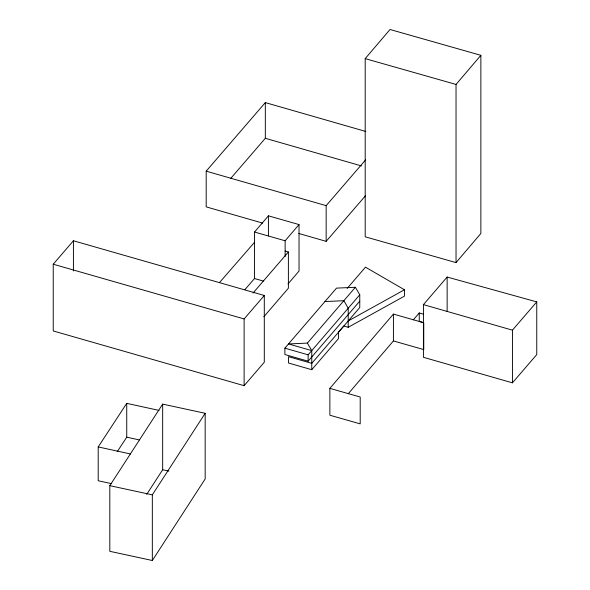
<?xml version="1.0" encoding="UTF-8"?>
<svg xmlns="http://www.w3.org/2000/svg" width="590" height="590" viewBox="0 0 590 590"><rect width="100%" height="100%" fill="white"/><g stroke="black" fill="none" stroke-linecap="round" stroke-linejoin="round"><path stroke-width="0.89" d="M109.814 485.666L162.663 404.113L205.173 413.295L205.173 478.947L152.331 560.5L109.814 551.318L109.814 485.666L152.331 494.848L205.173 413.295M146.711 494.383L162.663 469.765L162.663 404.113M111.68 483.689L98.206 480.747L98.206 446.925L126.739 403.353L159.079 410.411M117.233 451.697L126.739 437.175L126.739 403.353M365.195 58.631L390.027 29.5L480.865 55.305L480.865 233.47L456.033 262.602L365.195 236.797L365.195 58.631L456.033 84.444L480.865 55.305M329.869 388.368L360.202 397.018L360.202 423.871L329.869 415.22L329.869 388.368L393.419 314.087L423.753 322.737L423.753 349.59L393.419 340.939L348.284 393.7M244.857 289.661L254.533 278.539L254.533 232.032L268.421 215.829L299.027 224.576L299.027 271.083L288.031 283.908M285.14 256.473L285.14 240.779L299.027 224.576M53.24 264.217L73.418 240.764L264.298 295.487L264.298 362.231L244.12 385.683L53.24 330.953L53.24 264.217L244.12 318.947L264.298 295.487M253.044 293.046L288.385 251.967L285.14 251.038M263.826 316.764L288.385 288.208L288.385 251.967M359.767 301.151L308.135 361.191L284.882 354.524L284.882 348.166L336.507 288.119L355.387 287.278L359.767 294.786L359.767 307.508L311.763 363.337L288.503 356.67L288.503 363.027L311.763 369.694L338.461 338.645L338.461 332.288M347.141 288.473L365.461 267.167L404.46 289.771L404.46 296.136L348.218 327.295L343.741 326.012L338.572 332.023M311.763 369.694L311.763 350.615L288.503 343.948L307.39 343.107L355.387 287.278M308.135 361.191L308.135 354.833L359.767 294.786M423.421 304.624L447.146 277.042L536.76 301.896L536.76 354.575L512.437 382.836L423.421 357.304L423.421 304.624L512.437 330.157L536.76 301.896M262.646 223.094L206.19 206.869L206.19 171.166L265.323 102.594L365.881 131.496M230.675 178.468L265.323 138.289L265.323 102.594M298.813 233.485L326.159 241.347L326.159 205.652L365.579 159.934M326.159 241.347L365.579 195.629M413.302 319.854L419.261 312.951L423.62 314.249M219.451 282.617L254.533 242.291M348.218 320.938L404.46 289.771M324.957 301.549L343.845 300.708L348.218 308.216L348.218 327.295M162.663 469.765L168.865 471.1M126.739 437.175L139.314 439.919M98.206 446.925L130.545 453.983M254.533 232.032L285.14 240.779M254.533 278.539L263.28 281.039M265.323 138.289L361.471 165.93M206.19 171.166L326.159 205.652M284.882 348.166L308.135 354.833M423.62 322.715L419.261 321.417L419.261 312.951M307.39 343.107L311.763 350.615M512.437 330.157L512.437 382.836M456.033 84.444L456.033 262.602M447.146 277.042L447.146 311.557M393.419 314.087L393.419 340.939M268.421 215.829L268.421 235.897M244.12 318.947L244.12 385.683M152.331 494.848L152.331 560.5M73.418 240.764L73.418 270.928"/></g></svg>
